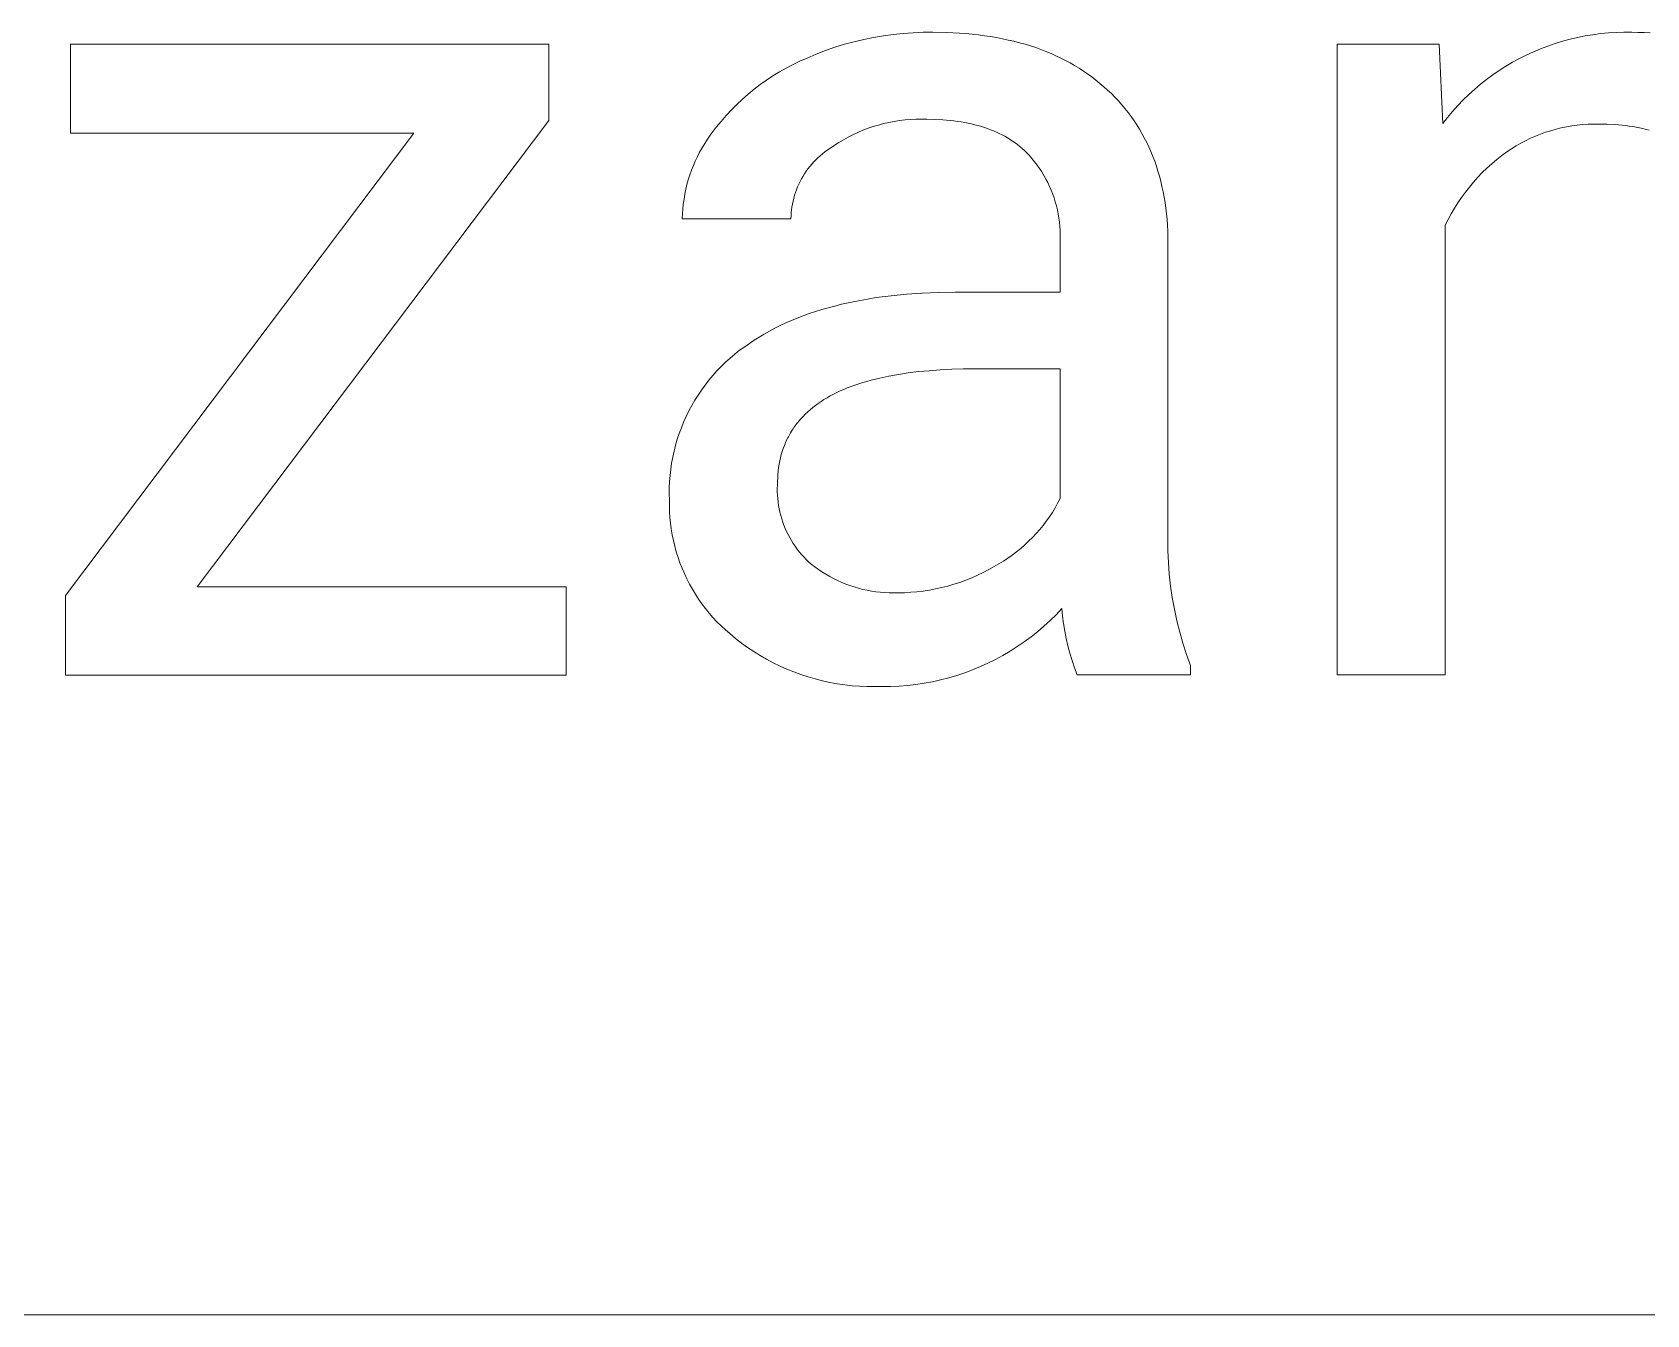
# Model space of a CAD drawing. Header units: millimetres. Extents: x -1480 to 5249, y -840 to 3860.
# Drawn here: x 3337.3 to 3458.4, y -464.2 to -368 of the extents above; entities that cross this region are included whole.
import ezdxf

# ---------------------------------------------------------------- set-up
doc = ezdxf.new("R2010")
doc.units = ezdxf.units.MM
doc.header["$MEASUREMENT"] = 0
doc.layers.add('Domyślny', color=7, linetype='Continuous', true_color=0x000000)

msp = doc.modelspace()

# ---------------------------------------------------------------- linework, layer by layer
at = {"layer": 'Domyślny', "color": 18, "lineweight": 15, "true_color": 0x000000}
for p, q in [((3400.39, -368.37), (3401.13, -368.25)), ((3401.13, -368.25), (3401.87, -368.15)), ((3401.87, -368.15), (3402.61, -368.07)), ((3402.61, -368.07), (3403.36, -368.02)), ((3403.36, -368.02), (3404.11, -367.99)), ((3404.11, -367.99), (3404.85, -367.99)), ((3404.85, -367.99), (3405.87, -368.01)), ((3405.87, -368.01), (3406.85, -368.05)), ((3406.85, -368.05), (3407.33, -368.09)), ((3407.33, -368.09), (3407.8, -368.13)), ((3407.8, -368.13), (3408.27, -368.19)), ((3408.27, -368.19), (3408.73, -368.25)), ((3408.73, -368.25), (3409.18, -368.31)), ((3409.18, -368.31), (3409.63, -368.39)), ((3453.23, -368.37), (3453.81, -368.26)), ((3453.81, -368.26), (3454.38, -368.17)), ((3454.38, -368.17), (3454.96, -368.09)), ((3454.96, -368.09), (3455.54, -368.04)), ((3455.54, -368.04), (3456.13, -368)), ((3456.13, -368), (3456.71, -367.99)), ((3456.71, -367.99), (3457.29, -367.99)), ((3457.29, -367.99), (3457.76, -368)), ((3457.76, -368), (3458.22, -368.01)), ((3458.22, -368.01), (3458.67, -368.03)), ((3340.13, -375.55), (3340.13, -368.87)), ((3340.13, -368.87), (3376.02, -368.87)), ((3376.02, -368.87), (3376.02, -374.61)), ((3396.09, -369.63), (3396.79, -369.36)), ((3396.79, -369.36), (3397.49, -369.11)), ((3397.49, -369.11), (3398.21, -368.89)), ((3398.21, -368.89), (3398.93, -368.7)), ((3398.93, -368.7), (3399.66, -368.52)), ((3399.66, -368.52), (3400.39, -368.37)), ((3409.63, -368.39), (3410.07, -368.47)), ((3410.07, -368.47), (3410.5, -368.57)), ((3410.5, -368.57), (3410.93, -368.66)), ((3410.93, -368.66), (3411.35, -368.77)), ((3411.35, -368.77), (3411.76, -368.89)), ((3411.76, -368.89), (3412.16, -369.01)), ((3412.16, -369.01), (3412.56, -369.14)), ((3412.56, -369.14), (3412.95, -369.28)), ((3412.95, -369.28), (3413.33, -369.43)), ((3413.33, -369.43), (3413.71, -369.59)), ((3435.18, -416.21), (3435.18, -368.87)), ((3435.18, -368.87), (3442.84, -368.87)), ((3442.84, -368.87), (3443.11, -374.83)), ((3449.38, -369.7), (3449.91, -369.45)), ((3449.91, -369.45), (3450.45, -369.22)), ((3450.45, -369.22), (3450.99, -369.02)), ((3450.99, -369.02), (3451.54, -368.83)), ((3451.54, -368.83), (3452.1, -368.66)), ((3452.1, -368.66), (3452.67, -368.5)), ((3452.67, -368.5), (3453.23, -368.37)), ((3393.34, -370.95), (3393.84, -370.67)), ((3393.84, -370.67), (3394.35, -370.4)), ((3394.35, -370.4), (3394.87, -370.15)), ((3394.87, -370.15), (3395.4, -369.92)), ((3395.4, -369.92), (3396.09, -369.63)), ((3413.71, -369.59), (3414.08, -369.75)), ((3414.08, -369.75), (3414.44, -369.92)), ((3414.44, -369.92), (3414.79, -370.1)), ((3414.79, -370.1), (3415.14, -370.29)), ((3415.14, -370.29), (3415.48, -370.48)), ((3415.48, -370.48), (3415.82, -370.68)), ((3415.82, -370.68), (3416.14, -370.9)), ((3447.35, -370.85), (3447.84, -370.53)), ((3447.84, -370.53), (3448.34, -370.24)), ((3448.34, -370.24), (3448.86, -369.96)), ((3448.86, -369.96), (3449.38, -369.7)), ((3391.43, -372.26), (3391.89, -371.91)), ((3391.89, -371.91), (3392.36, -371.57)), ((3392.36, -371.57), (3392.84, -371.25)), ((3392.84, -371.25), (3393.34, -370.95)), ((3416.14, -370.9), (3416.46, -371.11)), ((3416.46, -371.11), (3416.77, -371.34)), ((3416.77, -371.34), (3417.08, -371.57)), ((3417.08, -371.57), (3417.38, -371.82)), ((3417.38, -371.82), (3417.67, -372.07)), ((3445.49, -372.27), (3445.94, -371.89)), ((3445.94, -371.89), (3446.4, -371.53)), ((3446.4, -371.53), (3446.87, -371.18)), ((3446.87, -371.18), (3447.35, -370.85)), ((3390.13, -373.4), (3390.55, -373)), ((3390.55, -373), (3390.99, -372.62)), ((3390.99, -372.62), (3391.43, -372.26)), ((3417.67, -372.07), (3417.96, -372.33)), ((3417.96, -372.33), (3418.24, -372.59)), ((3418.24, -372.59), (3418.51, -372.86)), ((3418.51, -372.86), (3418.77, -373.14)), ((3418.77, -373.14), (3419.02, -373.42)), ((3444.24, -373.48), (3444.64, -373.06)), ((3444.64, -373.06), (3445.06, -372.66)), ((3445.06, -372.66), (3445.49, -372.27)), ((3388.95, -374.67), (3389.33, -374.23)), ((3389.33, -374.23), (3389.72, -373.81)), ((3389.72, -373.81), (3390.13, -373.4)), ((3419.02, -373.42), (3419.26, -373.71)), ((3419.26, -373.71), (3419.5, -374.01)), ((3419.5, -374.01), (3419.72, -374.31)), ((3419.72, -374.31), (3419.94, -374.62)), ((3443.11, -374.83), (3443.47, -374.37)), ((3443.47, -374.37), (3443.85, -373.92)), ((3443.85, -373.92), (3444.24, -373.48)), ((3339.75, -410.26), (3365.88, -375.55)), ((3365.88, -375.55), (3340.13, -375.55)), ((3376.02, -374.61), (3349.63, -409.61)), ((3388.13, -375.71), (3388.35, -375.41)), ((3388.35, -375.41), (3388.59, -375.11)), ((3388.59, -375.11), (3388.95, -374.67)), ((3399.22, -375.5), (3398.85, -375.67)), ((3399.6, -375.34), (3399.22, -375.5)), ((3399.98, -375.19), (3399.6, -375.34)), ((3400.37, -375.06), (3399.98, -375.19)), ((3400.76, -374.95), (3400.37, -375.06)), ((3401.15, -374.84), (3400.76, -374.95)), ((3401.55, -374.75), (3401.15, -374.84)), ((3401.95, -374.67), (3401.55, -374.75)), ((3402.35, -374.61), (3401.95, -374.67)), ((3402.76, -374.56), (3402.35, -374.61)), ((3403.16, -374.53), (3402.76, -374.56)), ((3403.57, -374.51), (3403.16, -374.53)), ((3403.98, -374.5), (3403.57, -374.51)), ((3404.38, -374.51), (3403.98, -374.5)), ((3404.99, -374.52), (3404.38, -374.51)), ((3405.58, -374.55), (3404.99, -374.52)), ((3405.87, -374.57), (3405.58, -374.55)), ((3406.15, -374.6), (3405.87, -374.57)), ((3406.43, -374.63), (3406.15, -374.6)), ((3406.7, -374.67), (3406.43, -374.63)), ((3406.97, -374.71), (3406.7, -374.67)), ((3407.24, -374.75), (3406.97, -374.71)), ((3407.49, -374.8), (3407.24, -374.75)), ((3407.75, -374.86), (3407.49, -374.8)), ((3408, -374.92), (3407.75, -374.86)), ((3408.24, -374.99), (3408, -374.92)), ((3408.49, -375.06), (3408.24, -374.99)), ((3408.72, -375.13), (3408.49, -375.06)), ((3408.95, -375.21), (3408.72, -375.13)), ((3409.18, -375.3), (3408.95, -375.21)), ((3409.4, -375.39), (3409.18, -375.3)), ((3409.62, -375.48), (3409.4, -375.39)), ((3409.83, -375.58), (3409.62, -375.48)), ((3410.04, -375.69), (3409.83, -375.58)), ((3419.94, -374.62), (3420.14, -374.93)), ((3420.14, -374.93), (3420.34, -375.25)), ((3420.34, -375.25), (3420.53, -375.58)), ((3420.53, -375.58), (3420.71, -375.91)), ((3450.83, -375.49), (3450.44, -375.63)), ((3451.21, -375.37), (3450.83, -375.49)), ((3451.61, -375.26), (3451.21, -375.37)), ((3452, -375.16), (3451.61, -375.26)), ((3452.4, -375.08), (3452, -375.16)), ((3452.8, -375.01), (3452.4, -375.08)), ((3453.2, -374.95), (3452.8, -375.01)), ((3453.61, -374.91), (3453.2, -374.95)), ((3454.02, -374.88), (3453.61, -374.91)), ((3454.42, -374.87), (3454.02, -374.88)), ((3454.83, -374.87), (3454.42, -374.87)), ((3455.43, -374.88), (3454.83, -374.87)), ((3456.01, -374.91), (3455.43, -374.88)), ((3456.29, -374.93), (3456.01, -374.91)), ((3456.57, -374.96), (3456.29, -374.93)), ((3456.84, -374.99), (3456.57, -374.96)), ((3457.11, -375.02), (3456.84, -374.99)), ((3457.37, -375.06), (3457.11, -375.02)), ((3457.62, -375.11), (3457.37, -375.06)), ((3457.88, -375.16), (3457.62, -375.11)), ((3458.12, -375.21), (3457.88, -375.16)), ((3458.37, -375.27), (3458.12, -375.21)), ((3458.6, -375.34), (3458.37, -375.27)), ((3387.34, -376.98), (3387.52, -376.65)), ((3387.52, -376.65), (3387.72, -376.33)), ((3387.72, -376.33), (3387.92, -376.01)), ((3387.92, -376.01), (3388.13, -375.71)), ((3397.1, -376.71), (3396.92, -376.83)), ((3397.44, -376.47), (3397.1, -376.71)), ((3397.78, -376.25), (3397.44, -376.47)), ((3398.13, -376.05), (3397.78, -376.25)), ((3398.49, -375.85), (3398.13, -376.05)), ((3398.85, -375.67), (3398.49, -375.85)), ((3410.24, -375.79), (3410.04, -375.69)), ((3410.44, -375.91), (3410.24, -375.79)), ((3410.64, -376.03), (3410.44, -375.91)), ((3410.83, -376.15), (3410.64, -376.03)), ((3411.01, -376.28), (3410.83, -376.15)), ((3411.19, -376.41), (3411.01, -376.28)), ((3411.37, -376.55), (3411.19, -376.41)), ((3411.54, -376.7), (3411.37, -376.55)), ((3411.7, -376.84), (3411.54, -376.7)), ((3420.71, -375.91), (3420.89, -376.25)), ((3420.89, -376.25), (3421.05, -376.59)), ((3421.05, -376.59), (3421.2, -376.94)), ((3448.27, -376.73), (3447.93, -376.95)), ((3448.61, -376.51), (3448.27, -376.73)), ((3448.97, -376.31), (3448.61, -376.51)), ((3449.33, -376.12), (3448.97, -376.31)), ((3449.69, -375.94), (3449.33, -376.12)), ((3450.07, -375.78), (3449.69, -375.94)), ((3450.44, -375.63), (3450.07, -375.78)), ((3386.73, -378.34), (3386.87, -377.99)), ((3386.87, -377.99), (3387.01, -377.65)), ((3387.01, -377.65), (3387.17, -377.31)), ((3387.17, -377.31), (3387.34, -376.98)), ((3395.75, -377.88), (3395.61, -378.06)), ((3395.9, -377.72), (3395.75, -377.88)), ((3396.06, -377.55), (3395.9, -377.72)), ((3396.22, -377.4), (3396.06, -377.55)), ((3396.39, -377.25), (3396.22, -377.4)), ((3396.56, -377.1), (3396.39, -377.25)), ((3396.73, -376.96), (3396.56, -377.1)), ((3396.92, -376.83), (3396.73, -376.96)), ((3411.87, -377), (3411.7, -376.84)), ((3412.08, -377.22), (3411.87, -377)), ((3412.28, -377.46), (3412.08, -377.22)), ((3412.48, -377.7), (3412.28, -377.46)), ((3412.66, -377.95), (3412.48, -377.7)), ((3412.84, -378.2), (3412.66, -377.95)), ((3421.2, -376.94), (3421.35, -377.3)), ((3421.35, -377.3), (3421.49, -377.66)), ((3421.49, -377.66), (3421.62, -378.03)), ((3446.79, -377.86), (3446.43, -378.18)), ((3447.16, -377.54), (3446.79, -377.86)), ((3447.54, -377.24), (3447.16, -377.54)), ((3447.93, -376.95), (3447.54, -377.24)), ((3386.39, -379.41), (3386.49, -379.05)), ((3386.49, -379.05), (3386.61, -378.69)), ((3386.61, -378.69), (3386.73, -378.34)), ((3394.88, -379.18), (3394.78, -379.39)), ((3394.99, -378.99), (3394.88, -379.18)), ((3395.1, -378.79), (3394.99, -378.99)), ((3395.22, -378.6), (3395.1, -378.79)), ((3395.34, -378.41), (3395.22, -378.6)), ((3395.47, -378.23), (3395.34, -378.41)), ((3395.61, -378.06), (3395.47, -378.23)), ((3413.01, -378.46), (3412.84, -378.2)), ((3413.17, -378.73), (3413.01, -378.46)), ((3413.32, -379), (3413.17, -378.73)), ((3413.47, -379.27), (3413.32, -379)), ((3421.62, -378.03), (3421.73, -378.4)), ((3421.73, -378.4), (3421.85, -378.78)), ((3421.85, -378.78), (3421.95, -379.17)), ((3421.95, -379.17), (3422.04, -379.56)), ((3445.42, -379.23), (3445.11, -379.6)), ((3445.74, -378.87), (3445.42, -379.23)), ((3446.08, -378.52), (3445.74, -378.87)), ((3446.43, -378.18), (3446.08, -378.52)), ((3386.17, -380.51), (3386.23, -380.14)), ((3386.23, -380.14), (3386.31, -379.77)), ((3386.31, -379.77), (3386.39, -379.41)), ((3394.4, -380.44), (3394.35, -380.66)), ((3394.46, -380.22), (3394.4, -380.44)), ((3394.53, -380.01), (3394.46, -380.22)), ((3394.61, -379.8), (3394.53, -380.01)), ((3394.69, -379.59), (3394.61, -379.8)), ((3394.78, -379.39), (3394.69, -379.59)), ((3413.6, -379.56), (3413.47, -379.27)), ((3413.72, -379.84), (3413.6, -379.56)), ((3413.84, -380.13), (3413.72, -379.84)), ((3413.94, -380.42), (3413.84, -380.13)), ((3414.03, -380.72), (3413.94, -380.42)), ((3422.04, -379.56), (3422.12, -379.96)), ((3422.12, -379.96), (3422.2, -380.36)), ((3422.2, -380.36), (3422.27, -380.77)), ((3444.52, -380.38), (3444.25, -380.78)), ((3444.81, -379.98), (3444.52, -380.38)), ((3445.11, -379.6), (3444.81, -379.98)), ((3386.03, -381.99), (3386.05, -381.62)), ((3386.05, -381.62), (3386.07, -381.25)), ((3386.07, -381.25), (3386.11, -380.88)), ((3386.11, -380.88), (3386.17, -380.51)), ((3394.21, -381.54), (3394.2, -381.77)), ((3394.23, -381.32), (3394.21, -381.54)), ((3394.27, -381.1), (3394.23, -381.32)), ((3394.3, -380.88), (3394.27, -381.1)), ((3394.35, -380.66), (3394.3, -380.88)), ((3414.12, -381.02), (3414.03, -380.72)), ((3414.19, -381.32), (3414.12, -381.02)), ((3414.25, -381.62), (3414.19, -381.32)), ((3414.3, -381.93), (3414.25, -381.62)), ((3422.27, -380.77), (3422.33, -381.19)), ((3422.33, -381.19), (3422.38, -381.61)), ((3422.38, -381.61), (3422.42, -382.04)), ((3443.74, -381.61), (3443.51, -382.03)), ((3443.99, -381.19), (3443.74, -381.61)), ((3444.25, -380.78), (3443.99, -381.19)), ((3394.19, -381.99), (3386.03, -381.99)), ((3394.2, -381.77), (3394.19, -381.99)), ((3414.35, -382.24), (3414.3, -381.93)), ((3414.38, -382.54), (3414.35, -382.24)), ((3414.4, -382.85), (3414.38, -382.54)), ((3414.41, -383.16), (3414.4, -382.85)), ((3422.42, -382.04), (3422.45, -382.47)), ((3422.45, -382.47), (3422.47, -382.91)), ((3443.51, -382.03), (3443.29, -382.47)), ((3443.29, -382.47), (3443.29, -416.21)), ((3414.4, -383.79), (3414.41, -383.48)), ((3414.4, -387.5), (3414.4, -383.79)), ((3414.41, -383.48), (3414.41, -383.16)), ((3422.47, -382.91), (3422.49, -383.36)), ((3422.49, -383.36), (3422.49, -405.14)), ((3401.72, -387.76), (3402.86, -387.65)), ((3402.86, -387.65), (3404.04, -387.57)), ((3404.04, -387.57), (3405.26, -387.52)), ((3405.26, -387.52), (3406.51, -387.5)), ((3406.51, -387.5), (3414.4, -387.5)), ((3396.04, -388.95), (3396.51, -388.8)), ((3396.51, -388.8), (3396.99, -388.66)), ((3396.99, -388.66), (3397.48, -388.53)), ((3397.48, -388.53), (3397.98, -388.4)), ((3397.98, -388.4), (3398.49, -388.29)), ((3398.49, -388.29), (3399, -388.18)), ((3399, -388.18), (3399.53, -388.08)), ((3399.53, -388.08), (3400.6, -387.9)), ((3400.6, -387.9), (3401.72, -387.76)), ((3392.98, -390.2), (3393.39, -390)), ((3393.39, -390), (3393.81, -389.8)), ((3393.81, -389.8), (3394.24, -389.61)), ((3394.24, -389.61), (3394.67, -389.44)), ((3394.67, -389.44), (3395.12, -389.26)), ((3395.12, -389.26), (3395.57, -389.1)), ((3395.57, -389.1), (3396.04, -388.95)), ((3390.72, -391.58), (3391.07, -391.33)), ((3391.07, -391.33), (3391.44, -391.09)), ((3391.44, -391.09), (3391.81, -390.86)), ((3391.81, -390.86), (3392.19, -390.63)), ((3392.19, -390.63), (3392.58, -390.41)), ((3392.58, -390.41), (3392.98, -390.2)), ((3389.29, -392.75), (3389.63, -392.44)), ((3389.63, -392.44), (3389.98, -392.14)), ((3389.98, -392.14), (3390.34, -391.85)), ((3390.34, -391.85), (3390.72, -391.58)), ((3388.04, -394.09), (3388.33, -393.74)), ((3388.33, -393.74), (3388.64, -393.4)), ((3388.64, -393.4), (3388.96, -393.07)), ((3388.96, -393.07), (3389.29, -392.75)), ((3402.26, -393.66), (3401.55, -393.78)), ((3403, -393.55), (3402.26, -393.66)), ((3403.77, -393.45), (3403, -393.55)), ((3404.57, -393.38), (3403.77, -393.45)), ((3405.4, -393.32), (3404.57, -393.38)), ((3406.26, -393.27), (3405.4, -393.32)), ((3407.14, -393.25), (3406.26, -393.27)), ((3408.06, -393.24), (3407.14, -393.25)), ((3414.4, -393.24), (3408.06, -393.24)), ((3414.4, -402.96), (3414.4, -393.24)), ((3387.23, -395.21), (3387.48, -394.83)), ((3387.48, -394.83), (3387.75, -394.46)), ((3387.75, -394.46), (3388.04, -394.09)), ((3397.88, -394.9), (3397.63, -395.03)), ((3398.15, -394.79), (3397.88, -394.9)), ((3398.42, -394.67), (3398.15, -394.79)), ((3398.7, -394.57), (3398.42, -394.67)), ((3398.99, -394.46), (3398.7, -394.57)), ((3399.28, -394.36), (3398.99, -394.46)), ((3399.58, -394.27), (3399.28, -394.36)), ((3399.89, -394.18), (3399.58, -394.27)), ((3400.21, -394.09), (3399.89, -394.18)), ((3400.86, -393.93), (3400.21, -394.09)), ((3401.55, -393.78), (3400.86, -393.93)), ((3386.53, -396.4), (3386.75, -396)), ((3386.75, -396), (3386.98, -395.6)), ((3386.98, -395.6), (3387.23, -395.21)), ((3395.83, -396.15), (3395.63, -396.31)), ((3396.03, -395.99), (3395.83, -396.15)), ((3396.23, -395.84), (3396.03, -395.99)), ((3396.45, -395.69), (3396.23, -395.84)), ((3396.67, -395.55), (3396.45, -395.69)), ((3396.9, -395.41), (3396.67, -395.55)), ((3397.13, -395.28), (3396.9, -395.41)), ((3397.38, -395.15), (3397.13, -395.28)), ((3397.63, -395.03), (3397.38, -395.15)), ((3385.97, -397.66), (3386.14, -397.24)), ((3386.14, -397.24), (3386.33, -396.82)), ((3386.33, -396.82), (3386.53, -396.4)), ((3394.63, -397.35), (3394.56, -397.45)), ((3394.71, -397.26), (3394.63, -397.35)), ((3394.78, -397.17), (3394.71, -397.26)), ((3394.94, -396.99), (3394.78, -397.17)), ((3395.1, -396.81), (3394.94, -396.99)), ((3395.27, -396.64), (3395.1, -396.81)), ((3395.45, -396.47), (3395.27, -396.64)), ((3395.63, -396.31), (3395.45, -396.47)), ((3385.53, -398.98), (3385.66, -398.53)), ((3385.66, -398.53), (3385.81, -398.1)), ((3385.81, -398.1), (3385.97, -397.66)), ((3393.89, -398.55), (3393.84, -398.66)), ((3393.94, -398.45), (3393.89, -398.55)), ((3394, -398.34), (3393.94, -398.45)), ((3394.05, -398.24), (3394, -398.34)), ((3394.11, -398.14), (3394.05, -398.24)), ((3394.17, -398.04), (3394.11, -398.14)), ((3394.23, -397.93), (3394.17, -398.04)), ((3394.29, -397.84), (3394.23, -397.93)), ((3394.36, -397.74), (3394.29, -397.84)), ((3394.42, -397.64), (3394.36, -397.74)), ((3394.49, -397.54), (3394.42, -397.64)), ((3394.56, -397.45), (3394.49, -397.54)), ((3385.32, -399.87), (3385.42, -399.42)), ((3385.42, -399.42), (3385.53, -398.98)), ((3393.47, -399.67), (3393.41, -399.91)), ((3393.54, -399.44), (3393.47, -399.67)), ((3393.62, -399.21), (3393.54, -399.44)), ((3393.7, -398.99), (3393.62, -399.21)), ((3393.75, -398.88), (3393.7, -398.99)), ((3393.79, -398.77), (3393.75, -398.88)), ((3393.84, -398.66), (3393.79, -398.77)), ((3385.12, -401.24), (3385.17, -400.78)), ((3385.17, -400.78), (3385.24, -400.32)), ((3385.24, -400.32), (3385.32, -399.87)), ((3393.24, -400.9), (3393.21, -401.16)), ((3393.27, -400.64), (3393.24, -400.9)), ((3393.31, -400.4), (3393.27, -400.64)), ((3393.36, -400.15), (3393.31, -400.4)), ((3393.41, -399.91), (3393.36, -400.15)), ((3385.06, -402.16), (3385.08, -401.7)), ((3385.06, -402.62), (3385.06, -402.16)), ((3385.08, -401.7), (3385.12, -401.24)), ((3393.18, -401.96), (3393.17, -402.21)), ((3393.17, -402.21), (3393.17, -402.47)), ((3393.2, -401.42), (3393.18, -401.69)), ((3393.18, -401.69), (3393.18, -401.96)), ((3393.21, -401.16), (3393.2, -401.42)), ((3385.07, -403.08), (3385.06, -402.62)), ((3385.07, -403.51), (3385.07, -403.08)), ((3393.17, -402.47), (3393.18, -402.73)), ((3393.18, -402.73), (3393.2, -402.98)), ((3393.2, -402.98), (3393.23, -403.24)), ((3393.23, -403.24), (3393.27, -403.49)), ((3414.02, -403.67), (3414.21, -403.32)), ((3414.21, -403.32), (3414.4, -402.96)), ((3385.08, -403.95), (3385.07, -403.51)), ((3385.11, -404.39), (3385.08, -403.95)), ((3385.15, -404.82), (3385.11, -404.39)), ((3393.27, -403.49), (3393.31, -403.75)), ((3393.31, -403.75), (3393.36, -404)), ((3393.36, -404), (3393.43, -404.25)), ((3393.43, -404.25), (3393.5, -404.49)), ((3393.5, -404.49), (3393.58, -404.74)), ((3413.11, -404.99), (3413.35, -404.68)), ((3413.35, -404.68), (3413.59, -404.35)), ((3413.59, -404.35), (3413.81, -404.01)), ((3413.81, -404.01), (3414.02, -403.67)), ((3385.21, -405.26), (3385.15, -404.82)), ((3385.28, -405.69), (3385.21, -405.26)), ((3385.37, -406.12), (3385.28, -405.69)), ((3393.58, -404.74), (3393.67, -404.98)), ((3393.67, -404.98), (3393.76, -405.22)), ((3393.76, -405.22), (3393.87, -405.45)), ((3393.87, -405.45), (3393.98, -405.68)), ((3393.98, -405.68), (3394.1, -405.91)), ((3412.32, -405.9), (3412.59, -405.61)), ((3412.59, -405.61), (3412.86, -405.31)), ((3412.86, -405.31), (3413.11, -404.99)), ((3422.49, -405.14), (3422.47, -406.02)), ((3385.47, -406.55), (3385.37, -406.12)), ((3385.59, -406.97), (3385.47, -406.55)), ((3385.72, -407.39), (3385.59, -406.97)), ((3394.1, -405.91), (3394.23, -406.13)), ((3394.23, -406.13), (3394.37, -406.35)), ((3394.37, -406.35), (3394.51, -406.56)), ((3394.51, -406.56), (3394.66, -406.77)), ((3394.66, -406.77), (3394.82, -406.97)), ((3394.82, -406.97), (3394.99, -407.17)), ((3410.8, -407.22), (3411.12, -406.97)), ((3411.12, -406.97), (3411.44, -406.72)), ((3411.44, -406.72), (3411.74, -406.46)), ((3411.74, -406.46), (3412.03, -406.18)), ((3412.03, -406.18), (3412.32, -405.9)), ((3422.47, -406.02), (3422.48, -406.9)), ((3422.48, -406.9), (3422.52, -407.78)), ((3385.86, -407.8), (3385.72, -407.39)), ((3386.02, -408.21), (3385.86, -407.8)), ((3386.2, -408.61), (3386.02, -408.21)), ((3394.99, -407.17), (3395.16, -407.36)), ((3395.16, -407.36), (3395.34, -407.54)), ((3395.34, -407.54), (3395.52, -407.72)), ((3395.52, -407.72), (3395.71, -407.89)), ((3395.71, -407.89), (3395.98, -408.1)), ((3395.98, -408.1), (3396.25, -408.29)), ((3396.25, -408.29), (3396.52, -408.48)), ((3408.62, -408.53), (3409.04, -408.31)), ((3409.04, -408.31), (3409.45, -408.07)), ((3409.45, -408.07), (3409.8, -407.88)), ((3409.8, -407.88), (3410.14, -407.67)), ((3410.14, -407.67), (3410.48, -407.45)), ((3410.48, -407.45), (3410.8, -407.22)), ((3422.52, -407.78), (3422.59, -408.66)), ((3386.38, -409), (3386.2, -408.61)), ((3386.58, -409.39), (3386.38, -409)), ((3386.8, -409.78), (3386.58, -409.39)), ((3396.52, -408.48), (3396.81, -408.66)), ((3396.81, -408.66), (3397.1, -408.82)), ((3397.1, -408.82), (3397.39, -408.98)), ((3397.39, -408.98), (3397.69, -409.13)), ((3397.69, -409.13), (3398, -409.27)), ((3398, -409.27), (3398.31, -409.39)), ((3398.31, -409.39), (3398.62, -409.51)), ((3398.62, -409.51), (3398.94, -409.61)), ((3405.97, -409.55), (3406.43, -409.41)), ((3406.43, -409.41), (3406.88, -409.27)), ((3406.88, -409.27), (3407.32, -409.1)), ((3407.32, -409.1), (3407.76, -408.93)), ((3407.76, -408.93), (3408.19, -408.73)), ((3408.19, -408.73), (3408.62, -408.53)), ((3422.59, -408.66), (3422.69, -409.54)), ((3339.75, -416.22), (3339.75, -410.26)), ((3349.63, -409.61), (3377.32, -409.61)), ((3377.32, -409.61), (3377.32, -416.22)), ((3387.02, -410.15), (3386.8, -409.78)), ((3387.26, -410.52), (3387.02, -410.15)), ((3387.51, -410.88), (3387.26, -410.52)), ((3398.94, -409.61), (3399.26, -409.71)), ((3399.26, -409.71), (3399.58, -409.79)), ((3399.58, -409.79), (3399.91, -409.86)), ((3399.91, -409.86), (3400.24, -409.92)), ((3400.24, -409.92), (3400.57, -409.97)), ((3400.57, -409.97), (3400.9, -410.01)), ((3400.9, -410.01), (3401.23, -410.03)), ((3401.23, -410.03), (3401.56, -410.05)), ((3401.56, -410.05), (3401.9, -410.05)), ((3401.9, -410.05), (3402.23, -410.04)), ((3402.23, -410.04), (3402.71, -410.04)), ((3402.71, -410.04), (3403.18, -410.01)), ((3403.18, -410.01), (3403.65, -409.98)), ((3403.65, -409.98), (3404.12, -409.92)), ((3404.12, -409.92), (3404.59, -409.85)), ((3404.59, -409.85), (3405.05, -409.76)), ((3405.05, -409.76), (3405.51, -409.66)), ((3405.51, -409.66), (3405.97, -409.55)), ((3422.69, -409.54), (3422.81, -410.41)), ((3422.81, -410.41), (3422.97, -411.28)), ((3387.78, -411.22), (3387.51, -410.88)), ((3388.05, -411.57), (3387.78, -411.22)), ((3388.34, -411.9), (3388.05, -411.57)), ((3388.64, -412.22), (3388.34, -411.9)), ((3414.1, -411.69), (3413.65, -412.13)), ((3414.53, -411.23), (3414.1, -411.69)), ((3414.58, -411.8), (3414.53, -411.23)), ((3414.66, -412.36), (3414.58, -411.8)), ((3422.97, -411.28), (3423.15, -412.14)), ((3388.95, -412.53), (3388.64, -412.22)), ((3389.27, -412.83), (3388.95, -412.53)), ((3389.6, -413.11), (3389.27, -412.83)), ((3390.03, -413.47), (3389.6, -413.11)), ((3412.7, -412.97), (3412.21, -413.36)), ((3413.18, -412.56), (3412.7, -412.97)), ((3413.65, -412.13), (3413.18, -412.56)), ((3414.75, -412.93), (3414.66, -412.36)), ((3414.85, -413.48), (3414.75, -412.93)), ((3423.15, -412.14), (3423.37, -412.99)), ((3423.37, -412.99), (3423.61, -413.84)), ((3390.48, -413.82), (3390.03, -413.47)), ((3390.93, -414.15), (3390.48, -413.82)), ((3391.4, -414.46), (3390.93, -414.15)), ((3411.18, -414.09), (3410.65, -414.43)), ((3411.7, -413.73), (3411.18, -414.09)), ((3412.21, -413.36), (3411.7, -413.73)), ((3414.98, -414.04), (3414.85, -413.48)), ((3415.13, -414.59), (3414.98, -414.04)), ((3423.61, -413.84), (3423.87, -414.68)), ((3391.88, -414.76), (3391.4, -414.46)), ((3392.37, -415.04), (3391.88, -414.76)), ((3392.87, -415.3), (3392.37, -415.04)), ((3393.38, -415.55), (3392.87, -415.3)), ((3393.89, -415.78), (3393.38, -415.55)), ((3408.98, -415.33), (3408.41, -415.59)), ((3409.55, -415.05), (3408.98, -415.33)), ((3410.1, -414.75), (3409.55, -415.05)), ((3410.65, -414.43), (3410.1, -414.75)), ((3415.29, -415.13), (3415.13, -414.59)), ((3415.47, -415.67), (3415.29, -415.13)), ((3423.87, -414.68), (3424.17, -415.51)), ((3424.17, -415.51), (3424.17, -416.21)), ((3377.32, -416.22), (3339.75, -416.22)), ((3394.42, -415.99), (3393.89, -415.78)), ((3394.94, -416.18), (3394.42, -415.99)), ((3395.48, -416.36), (3394.94, -416.18)), ((3396.02, -416.51), (3395.48, -416.36)), ((3396.57, -416.65), (3396.02, -416.51)), ((3397.12, -416.77), (3396.57, -416.65)), ((3397.67, -416.87), (3397.12, -416.77)), ((3404.81, -416.72), (3404.19, -416.84)), ((3405.42, -416.59), (3404.81, -416.72)), ((3406.03, -416.43), (3405.42, -416.59)), ((3406.64, -416.25), (3406.03, -416.43)), ((3407.24, -416.05), (3406.64, -416.25)), ((3407.83, -415.83), (3407.24, -416.05)), ((3408.41, -415.59), (3407.83, -415.83)), ((3415.68, -416.21), (3415.47, -415.67)), ((3424.17, -416.21), (3415.68, -416.21)), ((3443.29, -416.21), (3435.18, -416.21)), ((3398.23, -416.96), (3397.67, -416.87)), ((3398.79, -417.02), (3398.23, -416.96)), ((3399.35, -417.06), (3398.79, -417.02)), ((3399.92, -417.09), (3399.35, -417.06)), ((3400.48, -417.09), (3399.92, -417.09)), ((3401.04, -417.08), (3400.48, -417.09)), ((3401.68, -417.08), (3401.04, -417.08)), ((3402.31, -417.05), (3401.68, -417.08)), ((3402.93, -417), (3402.31, -417.05)), ((3403.56, -416.93), (3402.93, -417)), ((3404.19, -416.84), (3403.56, -416.93)), ((2706.18, -464.22), (5248.87, -464.22))]:
    msp.add_line(p, q, dxfattribs=at)

doc.saveas('drawing.dxf')
